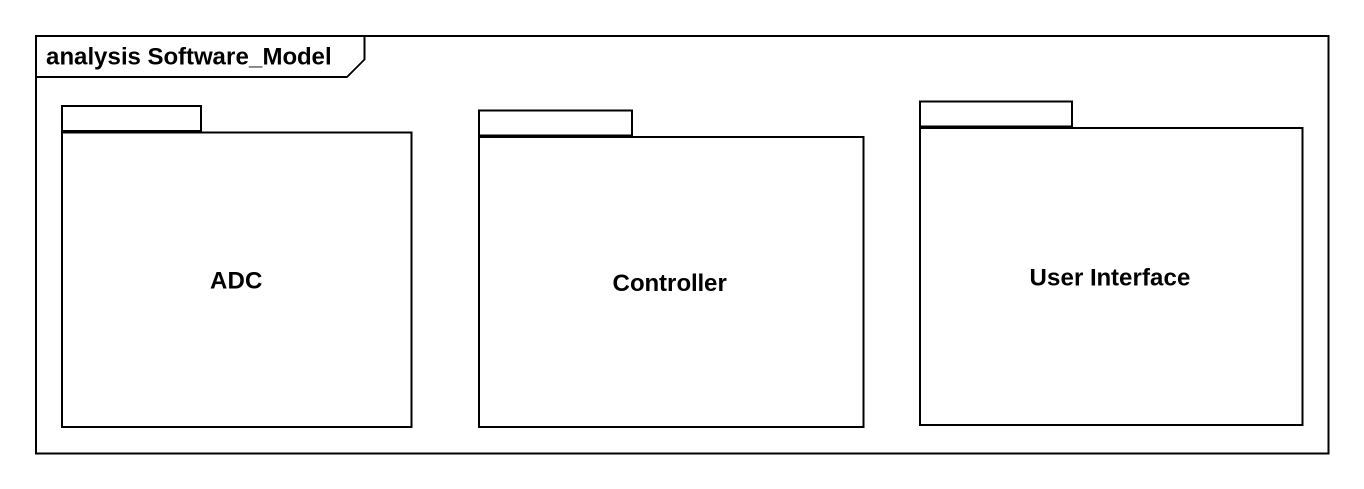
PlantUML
@startuml
mainframe analysis Software_Model
package ADC {
}
package Controller {
}
package "User Interface" as User_Interface {
}
@enduml
